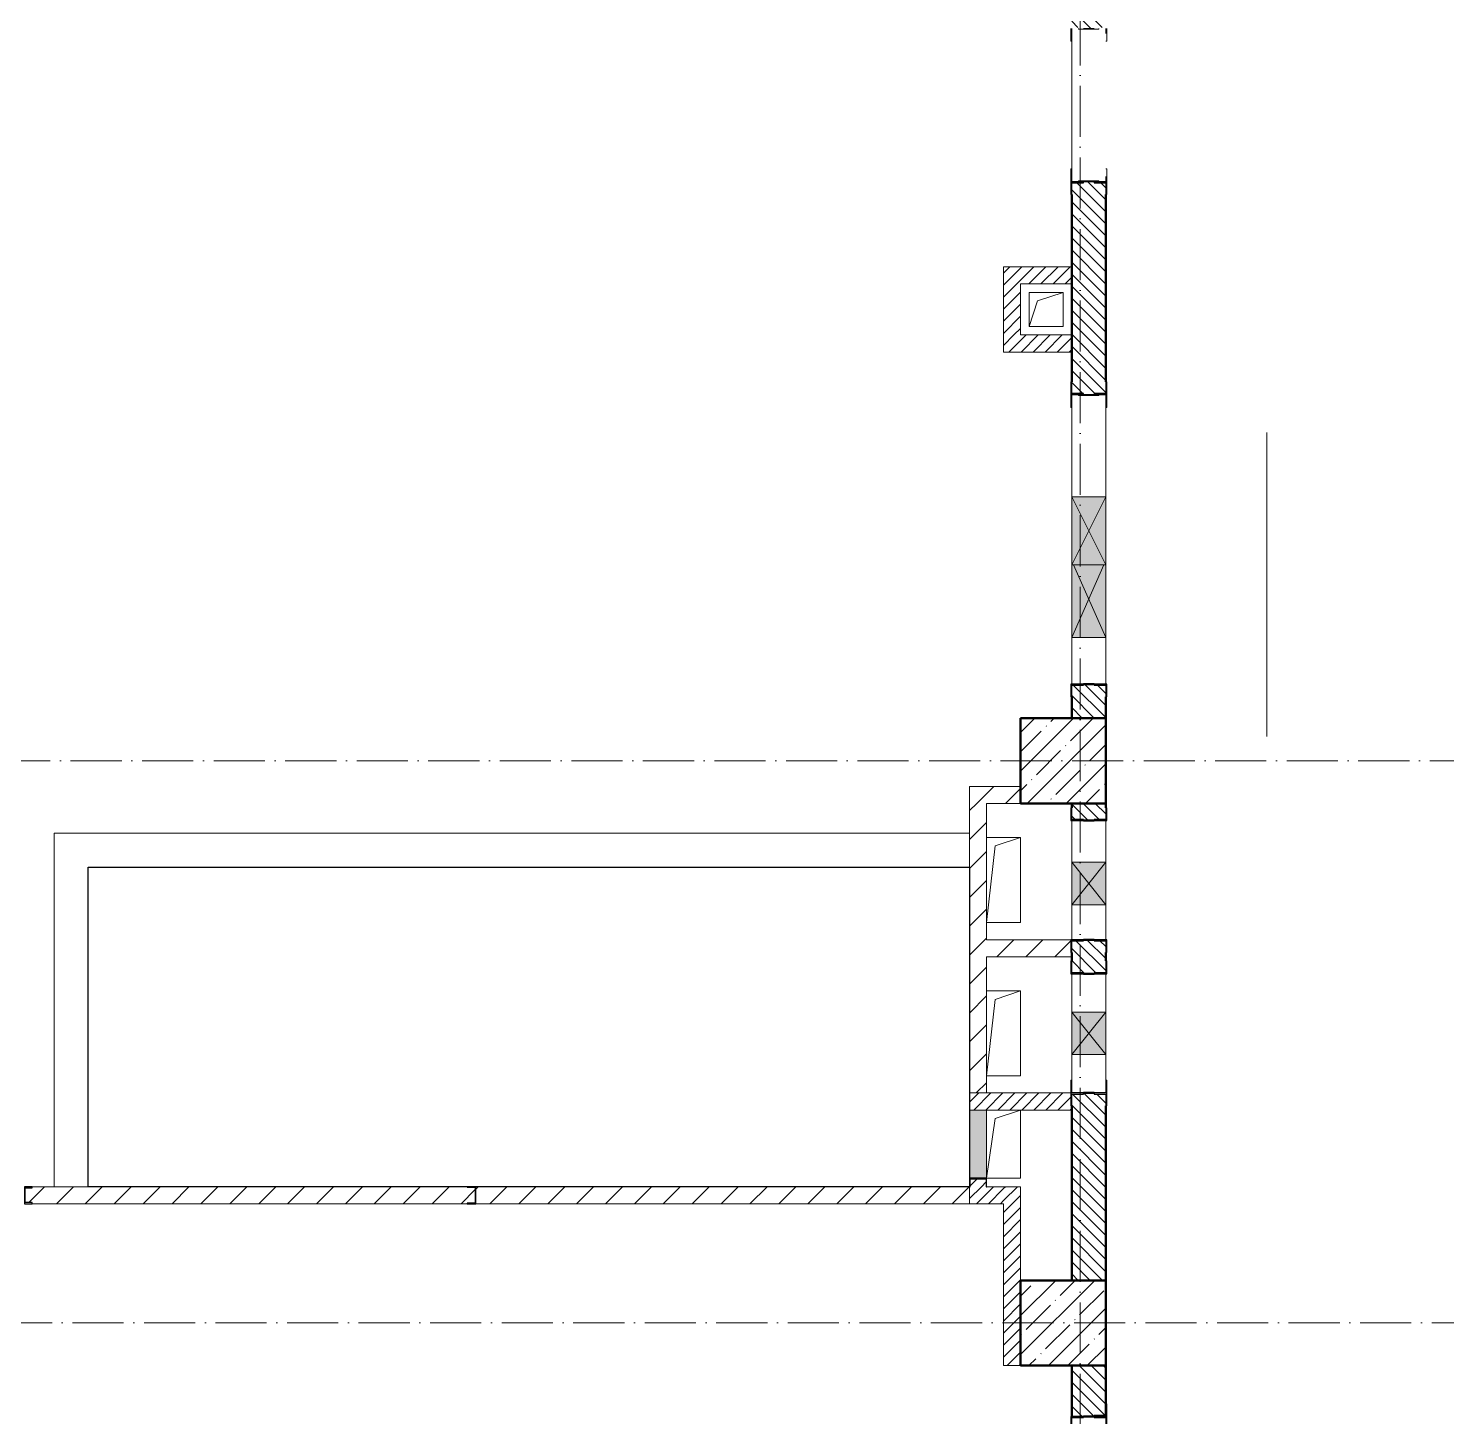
# Model space of a CAD drawing. Header units: millimetres. Extents: x -136833 to 49383, y -8033 to 344618.
# Drawn here: x -132161 to -123833, y 259428 to 267578 of the extents above; entities that cross this region are included whole.
import ezdxf

# ---------------------------------------------------------------- set-up
doc = ezdxf.new("R2010")
doc.units = ezdxf.units.MM
doc.linetypes.add('200_ШТРИХ_ш1п0_6_', pattern=[160, 100, -60])
doc.linetypes.add('50_200_ШТРИХ_1Т_ш5_п1_п1_', pattern=[700, 500, -100, 0, -100])
for name, color, linetype, lineweight in [('A-DETL-GENF-OTLN', 7, 'Continuous', 9), ('A-FLOR-____-OTLN', 7, 'Continuous', 9), ('A-GENM-____-MCUT', 7, 'Continuous', 25), ('A-GENM-____-OTLN', 7, 'Continuous', 9), ('A-GENM-____-OTLN-1', 7, 'Continuous', 25), ('A-GLAZ-____-OTLN', 7, 'Continuous', 9), ('A-WALL-____-MCUT-2', 7, 'Continuous', 50), ('A-WALL-____-PATT-1', 7, 'Continuous', 9), ('A-WALL-FNSH-MCUT-1', 7, 'Continuous', 9), ('I-WALL-____-OTLN', 7, 'Continuous', 9), ('S-COLS-____-MCUT', 7, 'Continuous', 50), ('S-COLS-____-OTLN', 7, 'Continuous', 9), ('S-GRID-____-OTLN-1', 7, '50_200_ШТРИХ_1Т_ш5_п1_п1_', 9)]:
    doc.layers.add(name, color=color, linetype=linetype, lineweight=lineweight)
doc.layers.add('A-DETL-GENF-OTLN-4', color=9, linetype='200_ШТРИХ_ш1п0_6_', lineweight=9, true_color=0x808080)
doc.layers.add('A-DETL-GENF-OTLN-5', color=7, linetype='Continuous', lineweight=5, true_color=0xc0c0c0)
pattern_1 = [(135, (-131434.413, 245796.486), (-35.35534, -35.35534), [])]
pattern_2 = [(45, (-131434.41, 245796.49), (-84.8528, 84.8528), [])]
pattern_3 = [(45, (-131434.413, 245796.486), (-35.35534, 35.35534), [])]

# ---------------------------------------------------------------- blocks, each defined once
blk = doc.blocks.new('BSC_Колонна _Прямоугольная - 500х500-V47-АР1_План отверстий 2 этажа в осях 1-64_А-ГГ')
at = {"layer": 'S-COLS-____-OTLN'}
h = blk.add_hatch(dxfattribs=at)
h.set_pattern_fill('FP_76', color=256, style=0, pattern_type=2)
h.set_pattern_definition([(45, (-5350, -17481.04), (-114.0493, 114.0493), []), (45, (-5235.95, -17481.04), (-114.0493, 114.0493), [201.613, -40.323, 3.353, -36.97])])
h.paths.add_polyline_path([(-250, -250), (250, -250), (250, 250), (-250, 250)], flags=0)
at = {"layer": 'S-COLS-____-MCUT'}
for p, q in [((250, 250), (-250, 250)), ((-250, 250), (-250, -250)), ((250, -250), (250, 250)), ((-250, -250), (250, -250))]:
    blk.add_line(p, q, dxfattribs=at)
blk = doc.blocks.new('154_Стойка_СКБ_Швеллер - СМ-2180_100-28318692-АР1_План отверстий 2 этажа в осях 1-64_А-ГГ')
at = {"layer": 'A-GENM-____-MCUT'}
for p, q in [((171, 50), (125, 50)), ((125, 50), (125, -50)), ((129.5, 42.4), (171, 42.4)), ((129.5, -42.4), (129.5, 42.4)), ((171, 42.4), (171, 50)), ((125, -50), (171, -50)), ((171, -42.4), (129.5, -42.4)), ((171, -50), (171, -42.4))]:
    blk.add_line(p, q, dxfattribs=at)
blk = doc.blocks.new('154_Стойка_СКБ_Уголок - СМ-2180_200-28268025-АР1_План отверстий 2 этажа в осях 1-64_А-ГГ')
at = {"layer": 'A-GENM-____-MCUT'}
for p, q in [((125, 156), (125, 81)), ((200, 156), (125, 156)), ((131, 81), (131, 150)), ((131, 150), (200, 150)), ((200, 150), (200, 156)), ((125, 81), (131, 81)), ((131, 19), (125, 19)), ((125, 19), (125, -56)), ((131, -50), (131, 19)), ((125, -56), (200, -56)), ((200, -50), (131, -50)), ((200, -56), (200, -50))]:
    blk.add_line(p, q, dxfattribs=at)
blk = doc.blocks.new('Фахверк_СКБ_Уголок - 200_3960_зеркало-28268689-АР1_План отверстий 2 этажа в осях 1-64_А-ГГ')
at = {"layer": 'A-GENM-____-MCUT'}
for p, q in [((200, 156), (125, 156)), ((125, 156), (125, 81)), ((131, 81), (131, 150)), ((131, 150), (200, 150)), ((200, 150), (200, 156)), ((125, 81), (131, 81)), ((131, 19), (125, 19)), ((125, 19), (125, -56)), ((131, -50), (131, 19)), ((125, -56), (200, -56)), ((200, -50), (131, -50)), ((200, -56), (200, -50))]:
    blk.add_line(p, q, dxfattribs=at)
blk = doc.blocks.new('Фахверк_СКБ_Уголок - 200_3960-28268576-АР1_План отверстий 2 этажа в осях 1-64_А-ГГ')
at = {"layer": 'A-GENM-____-MCUT'}
for p, q in [((200, 156), (125, 156)), ((125, 156), (125, 81)), ((131, 81), (131, 150)), ((131, 150), (200, 150)), ((200, 150), (200, 156)), ((125, 81), (131, 81)), ((131, 19), (125, 19)), ((125, 19), (125, -56)), ((131, -50), (131, 19)), ((125, -56), (200, -56)), ((200, -50), (131, -50)), ((200, -56), (200, -50))]:
    blk.add_line(p, q, dxfattribs=at)
blk = doc.blocks.new('Стойка_Влож_Уголок_Опорный - Уголок-28213941-АР1_План отверстий 2 этажа в осях 1-64_А-ГГ')
at = {"layer": 'A-GENM-____-OTLN'}
for p, q in [((-212, -6), (-212, 0)), ((0, 0), (0, -6)), ((-212, -75), (-212, -6)), ((-212, -6), (-206, -6)), ((-212, -75), (-206, -75)), ((-6, -6), (0, -6)), ((-6, -75), (0, -75)), ((0, -6), (0, -75))]:
    blk.add_line(p, q, dxfattribs=at)
blk = doc.blocks.new('154_Стойка_СКБ_Уголок - СМ-2180_200-28435403-АР1_План отверстий 2 этажа в осях 1-64_А-ГГ')
at = {"layer": 'A-GENM-____-MCUT'}
for p, q in [((125, 156), (125, 81)), ((200, 156), (125, 156)), ((131, 81), (131, 150)), ((131, 150), (200, 150)), ((200, 150), (200, 156)), ((125, 81), (131, 81)), ((131, 19), (125, 19)), ((125, 19), (125, -56)), ((131, -50), (131, 19)), ((125, -56), (200, -56)), ((200, -50), (131, -50)), ((200, -56), (200, -50))]:
    blk.add_line(p, q, dxfattribs=at)
blk = doc.blocks.new('Стойка_Влож_Уголок - Уголок-28268052-АР1_План отверстий 2 этажа в осях 1-64_А-ГГ')
at = {"layer": 'A-GENM-____-MCUT'}
for p, q in [((6, 0), (0, 0)), ((6, -69), (6, 0)), ((0, -75), (75, -75)), ((75, -69), (6, -69)), ((75, -75), (75, -69))]:
    blk.add_line(p, q, dxfattribs=at)
blk = doc.blocks.new('154_Стойка_СКБ_Уголок - СМ-2480_200-28346303-АР1_План отверстий 2 этажа в осях 1-64_А-ГГ')
at = {"layer": 'A-GENM-____-MCUT'}
for p, q in [((125, 156), (125, 81)), ((200, 156), (125, 156)), ((131, 81), (131, 150)), ((131, 150), (200, 150)), ((200, 150), (200, 156)), ((125, 81), (131, 81)), ((131, 19), (125, 19)), ((125, 19), (125, -56)), ((131, -50), (131, 19)), ((125, -56), (200, -56)), ((200, -50), (131, -50)), ((200, -56), (200, -50))]:
    blk.add_line(p, q, dxfattribs=at)
blk = doc.blocks.new('Стойка_Влож_Полоса боковая - Полоса-28213942-АР1_План отверстий 2 этажа в осях 1-64_А-ГГ')
at = {"layer": 'A-GENM-____-OTLN'}
for p, q in [((-5, 60), (0, 60)), ((-5, -60), (-5, 60)), ((0, 31), (0, -31)), ((0, -60), (-5, -60))]:
    blk.add_line(p, q, dxfattribs=at)
blk = doc.blocks.new('154_Фахверк_СКБ_Швеллер - Тип_100_3960-28318856-АР1_План отверстий 2 этажа в осях 1-64_А-ГГ')
at = {"layer": 'A-GENM-____-MCUT'}
for p, q in [((175, 50), (125, 50)), ((125, 50), (125, -50)), ((128, 47), (175, 47)), ((128, -47), (128, 47)), ((175, 47), (175, 50)), ((125, -50), (175, -50)), ((175, -47), (128, -47)), ((175, -50), (175, -47))]:
    blk.add_line(p, q, dxfattribs=at)
blk = doc.blocks.new('AR_Отверстие Ниша - Лючок-32403310-АР1_План отверстий 2 этажа в осях 1-64_А-ГГ')
at = {"layer": 'A-GLAZ-____-OTLN'}
blk.add_hatch(color=256, dxfattribs=at).paths.add_polyline_path([(200, -50), (200, 50), (-200, 50), (-200, -50)], flags=0)
for p, q in [((200, 50), (-200, 50)), ((-200, 50), (-200, -50)), ((-200, -50), (200, -50))]:
    blk.add_line(p, q, dxfattribs=at)
blk = doc.blocks.new('154_Фахверк_СКБ_Швеллер - Тип_100_3960_зеркало-29769493-АР1_План отверстий 2 этажа в осях 1-64_А-ГГ')
at = {"layer": 'A-GENM-____-MCUT'}
for p, q in [((175, 50), (125, 50)), ((125, 50), (125, -50)), ((128, 47), (175, 47)), ((128, -47), (128, 47)), ((175, 47), (175, 50)), ((125, -50), (175, -50)), ((175, -47), (128, -47)), ((175, -50), (175, -47))]:
    blk.add_line(p, q, dxfattribs=at)
blk = doc.blocks.new('AR_Отверстие прямоугольное _в плите_ - AR_Отверстие прямоугольное _в плите_-30229458-АР1_План отверстий 2 этажа в осях 1-64_А-ГГ')
at = {"layer": 'A-GENM-____-OTLN'}
for p, q in [((100, 250), (-100, 250)), ((-50, 200), (100, 250)), ((100, -250), (100, 250)), ((-100, -250), (-50, 200)), ((-100, -250), (100, -250))]:
    blk.add_line(p, q, dxfattribs=at)
blk = doc.blocks.new('AR_Отверстие прямоугольное _в плите_ - AR_Отверстие прямоугольное _в плите_-V150-АР1_План отверстий 2 этажа в осях 1-64_А-ГГ')
at = {"layer": 'A-GENM-____-OTLN'}
for p, q in [((100, 100), (-100, 100)), ((-100, 100), (-100, -100)), ((-50, 50), (100, 100)), ((100, -100), (100, 100)), ((-100, -100), (-50, 50)), ((-100, -100), (100, -100))]:
    blk.add_line(p, q, dxfattribs=at)
blk = doc.blocks.new('AR_Отверстие прямоугольное _в плите_ - AR_Отверстие прямоугольное _в плите_-30229368-АР1_План отверстий 2 этажа в осях 1-64_А-ГГ')
at = {"layer": 'A-GENM-____-OTLN'}
for p, q in [((-50, 150), (100, 200)), ((100, -200), (100, 200)), ((-100, -200), (-50, 150)), ((-100, -200), (100, -200))]:
    blk.add_line(p, q, dxfattribs=at)
blk = doc.blocks.new('AR_Отверстие прямоугольное _в стене__БезПР - AR_Отверстие прямоугольное _в стене__БезПР-36392898-АР1_План отверстий 2 этажа в осях 1-64_А-ГГ')
at = {"layer": 'A-GLAZ-____-OTLN'}
blk.add_hatch(color=256, dxfattribs=at).paths.add_polyline_path([(-125, -100), (125, -100), (125, 100), (-125, 100)], flags=0)
at = {"layer": 'A-DETL-GENF-OTLN'}
for p, q in [((-125, -100), (-125, 100)), ((-125, 100), (125, 100)), ((125, 100), (-125, -100)), ((-125, 100), (125, -100)), ((125, 100), (-125, 100)), ((-125, 100), (-125, -100)), ((125, 100), (125, -100)), ((125, -100), (125, 100)), ((125, -100), (-125, -100)), ((-125, -100), (125, -100))]:
    blk.add_line(p, q, dxfattribs=at)
blk = doc.blocks.new('AR_Отверстие прямоугольное _в стене_ - AR_Отверстие прямоугольное _в стене__ОВ-36891978-АР1_План отверстий 2 этажа в осях 1-64_А-ГГ')
at = {"layer": 'A-GLAZ-____-OTLN'}
blk.add_hatch(color=256, dxfattribs=at).paths.add_polyline_path([(-225, -100), (200, -100), (200, 100), (-225, 100)], flags=0)
at = {"layer": 'A-DETL-GENF-OTLN'}
for p, q in [((-225, -100), (-225, 100)), ((-225, 100), (200, 100)), ((-225, 100), (200, -88.9)), ((200, 100), (-225, 100)), ((-225, 100), (-225, -100)), ((200, 88.9), (-225, -100)), ((200, -100), (-225, -100)), ((-225, -100), (200, -100))]:
    blk.add_line(p, q, dxfattribs=at)
blk = doc.blocks.new('AR_Отверстие прямоугольное _в стене__БезПР - AR_Отверстие прямоугольное _в стене__БезПР-36428632-АР1_План отверстий 2 этажа в осях 1-64_А-ГГ')
at = {"layer": 'A-GLAZ-____-OTLN'}
blk.add_hatch(color=256, dxfattribs=at).paths.add_polyline_path([(-200, -100), (200, -100), (200, 100), (-200, 100)], flags=0)
at = {"layer": 'A-DETL-GENF-OTLN'}
for p, q in [((-200, -100), (-200, 100)), ((-200, 100), (200, 100)), ((200, 100), (-200, -100)), ((-200, 100), (200, -100)), ((200, 100), (-200, 100)), ((-200, 100), (-200, -100)), ((200, 100), (200, -100)), ((200, -100), (200, 100)), ((200, -100), (-200, -100)), ((-200, -100), (200, -100))]:
    blk.add_line(p, q, dxfattribs=at)
at = {"layer": 'A-GLAZ-____-OTLN'}
blk.add_line((200, 100), (-200, 100), dxfattribs=at)
blk = doc.blocks.new('DET_L_Имитация разреза_ISO2-5 - Вправо-36892236-АР1_План отверстий 2 этажа в осях 1-64_А-ГГ')
at = {"layer": 'A-DETL-GENF-OTLN-5'}
blk.add_line((143.1, 0), (1926.9, 0), dxfattribs=at)
blk = doc.blocks.new('3эт')
at = {"layer": 'S-GRID-____-OTLN-1', "color": 251, "ltscale": 0.6, "true_color": 0x636466}
for p, q in [((289220.7, -91346.1), (289220.7, -36982.5)), ((310478.4, -69382.4), (279101.9, -69382.4)), ((279101.9, -72682.4), (310478.4, -72682.4))]:
    blk.add_line(p, q, dxfattribs=at)

msp = doc.modelspace()

# ---------------------------------------------------------------- hatches: boundary and pattern name
at = {"layer": 'A-WALL-____-PATT-1'}
h = msp.add_hatch(dxfattribs=at)
h.set_pattern_fill('FP_6', color=256, style=0, pattern_type=2)
h.set_pattern_definition(pattern_1)
h.paths.add_polyline_path([(-125965.4, 263527.5), (-125834.4, 263527.5), (-125834.4, 263721.5), (-125903.4, 263721.5), (-125903.4, 263727.5), (-125965.4, 263727.5), (-125965.4, 263721.5), (-126034.4, 263721.5), (-126034.4, 263527.5)], flags=0)
h.paths.add_polyline_path([(-125903.4, 265427.5), (-125903.4, 265433.5), (-125834.4, 265433.5), (-125834.4, 266671.5), (-125903.4, 266671.5), (-125903.4, 266677.5), (-125965.4, 266677.5), (-125965.4, 266671.5), (-126034.4, 266671.5), (-126034.4, 265433.5), (-125965.4, 265433.5), (-125965.4, 265427.5)], flags=0)
h.paths.add_polyline_path([(-125903.4, 267577.5), (-125903.4, 267583.5), (-125834.4, 267583.5), (-125834.4, 269027.5), (-126034.4, 269027.5), (-126034.4, 267583.5), (-125965.4, 267583.5), (-125965.4, 267577.5)], flags=0)
h = msp.add_hatch(dxfattribs=at)
h.set_pattern_fill('FP_5', color=256, style=0, pattern_type=2)
h.set_pattern_definition(pattern_3)
h.paths.add_polyline_path([(-126334.4, 265777.5), (-126334.4, 266177.5), (-126434.4, 266177.5), (-126434.4, 265777.5)], flags=0)
h = msp.add_hatch(dxfattribs=at)
h.set_pattern_fill('FP_5', color=256, style=0, pattern_type=2)
h.set_pattern_definition(pattern_3)
h.paths.add_polyline_path([(-126034.4, 266077.5), (-126034.4, 266177.5), (-126334.4, 266177.5), (-126334.4, 266077.5), (-126145.7, 266077.5)], flags=0)
h = msp.add_hatch(dxfattribs=at)
h.set_pattern_fill('FP_5', color=256, style=0, pattern_type=2)
h.set_pattern_definition(pattern_3)
h.paths.add_polyline_path([(-126034.4, 265677.5), (-126034.4, 265777.5), (-126434.4, 265777.5), (-126434.4, 265677.5), (-126145.7, 265677.5)], flags=0)
h = msp.add_hatch(dxfattribs=at)
h.set_pattern_fill('FP_4', color=256, style=0, pattern_type=2)
h.set_pattern_definition(pattern_2)
h.paths.add_polyline_path([(-126334.4, 263027.5), (-126334.4, 263127.5), (-126634.4, 263127.5), (-126634.4, 263027.5), (-126534.4, 263027.5)], flags=0)
h = msp.add_hatch(dxfattribs=at)
h.set_pattern_fill('FP_4', color=256, style=0, pattern_type=2)
h.set_pattern_definition(pattern_2)
h.paths.add_polyline_path([(-126534.4, 261327.5), (-126534.4, 263027.5), (-126634.4, 263027.5), (-126634.4, 261327.5)], flags=0)
h = msp.add_hatch(dxfattribs=at)
h.set_pattern_fill('FP_6', color=256, style=0, pattern_type=2)
h.set_pattern_definition(pattern_1)
h.paths.add_polyline_path([(-125834.4, 260227.5), (-125834.4, 261321.5), (-125903.4, 261321.5), (-125903.4, 261327.5), (-125965.4, 261327.5), (-125965.4, 261321.5), (-126034.4, 261321.5), (-126034.4, 260227.5)], flags=0)
h.paths.add_polyline_path([(-125965.4, 262027.5), (-125903.4, 262027.5), (-125903.4, 262033.5), (-125834.4, 262033.5), (-125834.4, 262221.5), (-125903.4, 262221.5), (-125903.4, 262227.5), (-125965.4, 262227.5), (-125965.4, 262221.5), (-126034.4, 262221.5), (-126034.4, 262033.5), (-125965.4, 262033.5)], flags=0)
h.paths.add_polyline_path([(-125965.4, 262927.5), (-125903.4, 262927.5), (-125903.4, 262933.5), (-125834.4, 262933.5), (-125834.4, 263027.5), (-126034.4, 263027.5), (-126034.4, 262933.5), (-125965.4, 262933.5)], flags=0)
h = msp.add_hatch(dxfattribs=at)
h.set_pattern_fill('FP_4', color=256, style=0, pattern_type=2)
h.set_pattern_definition(pattern_2)
h.paths.add_polyline_path([(-126042.6, 262127.5), (-126034.4, 262127.5), (-126034.4, 262152.5), (-126040.4, 262152.5), (-126040.4, 262227.5), (-126534.4, 262227.5), (-126534.4, 262127.5), (-126145.7, 262127.5)], flags=0)
h = msp.add_hatch(dxfattribs=at)
h.set_pattern_fill('FP_5', color=256, style=0, pattern_type=2)
h.set_pattern_definition(pattern_3)
h.paths.add_polyline_path([(-126534.4, 261227.5), (-126034.4, 261227.5), (-126034.4, 261252.5), (-126040.4, 261252.5), (-126040.4, 261327.5), (-126634.4, 261327.5), (-126634.4, 261227.5)], flags=0)
h = msp.add_hatch(dxfattribs=at)
h.set_pattern_fill('FP_4', color=256, style=0, pattern_type=2)
h.set_pattern_definition(pattern_2)
h.paths.add_polyline_path([(-126634.4, 260677.5), (-126634.4, 260777.5), (-129534.4, 260777.5), (-129534.4, 260677.5), (-127913.2, 260677.5)], flags=0)
h.paths.add_polyline_path([(-129584.4, 260677.5), (-129584.4, 260680.5), (-129537.4, 260680.5), (-129537.4, 260774.5), (-129584.4, 260774.5), (-129584.4, 260777.5), (-132138.4, 260776.7), (-132138.4, 260769.9), (-132179.9, 260769.9), (-132179.9, 260685.1), (-132138.4, 260685.1), (-132138.4, 260677.5), (-131448.1, 260677.5)], flags=0)
h.paths.add_polyline_path([(-133634.4, 260677.5), (-133380.4, 260677.5), (-133380.4, 260685.1), (-133338.9, 260685.1), (-133338.9, 260769.9), (-133380.4, 260769.9), (-133380.4, 260777.5), (-133634.4, 260777.5), (-133634.4, 260685.1)], flags=0)
h = msp.add_hatch(dxfattribs=at)
h.set_pattern_fill('FP_5', color=256, style=0, pattern_type=2)
h.set_pattern_definition(pattern_3)
h.paths.add_polyline_path([(-126434.4, 260677.5), (-126434.4, 260777.5), (-126634.4, 260777.5), (-126634.4, 260677.5), (-126534.4, 260677.5)], flags=0)
h = msp.add_hatch(dxfattribs=at)
h.set_pattern_fill('FP_5', color=256, style=0, pattern_type=2)
h.set_pattern_definition(pattern_3)
h.paths.add_polyline_path([(-126584.4, 260777.5), (-126537.4, 260777.5), (-126537.4, 260824.5), (-126631.4, 260824.5), (-126631.4, 260777.5)], flags=0)
h = msp.add_hatch(dxfattribs=at)
h.set_pattern_fill('FP_5', color=256, style=0, pattern_type=2)
h.set_pattern_definition(pattern_3)
h.paths.add_polyline_path([(-126434.4, 259727.5), (-126334.4, 259727.5), (-126334.4, 260777.5), (-126434.4, 260777.5), (-126434.4, 260292.3)], flags=0)
h = msp.add_hatch(dxfattribs=at)
h.set_pattern_fill('FP_6', color=256, style=0, pattern_type=2)
h.set_pattern_definition(pattern_1)
h.paths.add_polyline_path([(-125903.4, 256527.5), (-125903.4, 256533.5), (-125834.4, 256533.5), (-125834.4, 256721.5), (-125903.4, 256721.5), (-125903.4, 256727.5), (-125965.4, 256727.5), (-125965.4, 256721.5), (-126034.4, 256721.5), (-126034.4, 256533.5), (-125965.4, 256533.5), (-125965.4, 256527.5)], flags=0)
h.paths.add_polyline_path([(-125965.4, 257427.5), (-125903.4, 257427.5), (-125903.4, 257433.5), (-125834.4, 257433.5), (-125834.4, 258271.5), (-125903.4, 258271.5), (-125903.4, 258277.5), (-125965.4, 258277.5), (-125965.4, 258271.5), (-126034.4, 258271.5), (-126034.4, 257433.5), (-125965.4, 257433.5)], flags=0)
h.paths.add_polyline_path([(-125903.4, 259427.5), (-125834.4, 259427.5), (-125834.4, 259727.5), (-126034.4, 259727.5), (-126034.4, 259427.5), (-125965.4, 259427.5)], flags=0)
at = {"layer": 'S-COLS-____-OTLN'}
h = msp.add_hatch(dxfattribs=at)
h.set_pattern_fill('FP_25', color=256, style=0, pattern_type=2)
h.set_pattern_definition([(45, (-131434.41, 245796.49), (-114.0493, 114.0493), []), (45, (-131320.36, 245796.49), (-114.0493, 114.0493), [201.612, -40.322, 3.353, -36.97])])
h.paths.add_polyline_path([(-126334.4, 259727.5), (-125834.4, 259727.5), (-125834.4, 260227.5), (-126334.4, 260227.5)], flags=0)

# ---------------------------------------------------------------- linework, layer by layer
msp.add_lwpolyline([(-131809.4, 262652.5), (-126634.4, 262652.5), (-126634.4, 260777.5), (-131809.4, 260777.5)], close=True)
at = {"layer": 'A-FLOR-____-OTLN'}
for p, q in [((-126284.4, 266027.5), (-126084.4, 266027.5)), ((-126284.4, 265827.5), (-126284.4, 266027.5)), ((-126084.4, 266027.5), (-126084.4, 265827.5)), ((-126084.4, 265827.5), (-126284.4, 265827.5)), ((-126534.4, 262827.5), (-126334.4, 262827.5)), ((-126334.4, 262827.5), (-126334.4, 262327.5)), ((-126334.4, 262327.5), (-126534.4, 262327.5)), ((-126534.4, 261927.3), (-126334.4, 261927.3)), ((-126334.4, 261927.3), (-126334.4, 261427.3)), ((-126334.4, 261427.3), (-126534.4, 261427.3)), ((-126334.4, 261227.5), (-126334.4, 260827.5)), ((-126334.4, 260827.5), (-126534.4, 260827.5))]:
    msp.add_line(p, q, dxfattribs=at)
at = {"layer": 'A-WALL-____-MCUT-2'}
for p, q in [((-126034.4, 266602.5), (-126034.4, 265502.5)), ((-125834.4, 265502.5), (-125834.4, 266602.5)), ((-125903.4, 263727.5), (-125965.4, 263727.5)), ((-126034.4, 263652.5), (-126034.4, 263527.5)), ((-125834.4, 263527.5), (-125834.4, 263652.5)), ((-126034.4, 263027.5), (-126034.4, 263002.5)), ((-125834.4, 263002.5), (-125834.4, 263027.5)), ((-125965.4, 262927.5), (-125903.4, 262927.5)), ((-125903.4, 262227.5), (-125965.4, 262227.5)), ((-126034.4, 262102.5), (-126034.4, 262152.5)), ((-125834.4, 262102.5), (-125834.4, 262152.5)), ((-125965.4, 262027.5), (-125903.4, 262027.5)), ((-125903.4, 261327.5), (-125965.4, 261327.5)), ((-126034.4, 261252.5), (-126034.4, 260227.5)), ((-125834.4, 260227.5), (-125834.4, 261252.5)), ((-126034.4, 260227.5), (-125834.4, 260227.5)), ((-125834.4, 259727.5), (-126034.4, 259727.5)), ((-126034.4, 259727.5), (-126034.4, 259427.5)), ((-125834.4, 259427.5), (-125834.4, 259727.5)), ((-125965.4, 259427.5), (-125903.4, 259427.5))]:
    msp.add_line(p, q, dxfattribs=at)
at = {"layer": 'A-WALL-FNSH-MCUT-1'}
for p, q in [((-126434.4, 266177.5), (-126434.4, 265677.5)), ((-126034.4, 266177.5), (-126434.4, 266177.5)), ((-126334.4, 265777.5), (-126334.4, 266077.5)), ((-126334.4, 266077.5), (-126034.4, 266077.5)), ((-126034.4, 265777.5), (-126334.4, 265777.5)), ((-126434.4, 265677.5), (-126034.4, 265677.5)), ((-126334.4, 263127.5), (-126634.4, 263127.5)), ((-126634.4, 263127.5), (-126634.4, 261227.5)), ((-126534.4, 263027.5), (-126334.4, 263027.5)), ((-126534.4, 262227.5), (-126534.4, 263027.5)), ((-126040.4, 262227.5), (-126534.4, 262227.5)), ((-126534.4, 262127.5), (-126034.4, 262127.5)), ((-126534.4, 261327.5), (-126534.4, 262127.5)), ((-126040.4, 261327.5), (-126634.4, 261327.5)), ((-126534.4, 261227.5), (-126034.4, 261227.5)), ((-129584.4, 260777.5), (-132138.4, 260777.5)), ((-126634.4, 260777.5), (-129534.4, 260777.5)), ((-126634.4, 260677.5), (-126634.4, 260777.5)), ((-126334.4, 260777.5), (-126534.4, 260777.5)), ((-126334.4, 259727.5), (-126334.4, 260777.5)), ((-132138.4, 260677.5), (-129584.4, 260677.5)), ((-129534.4, 260677.5), (-126434.4, 260677.5)), ((-126434.4, 260677.5), (-126434.4, 259727.5)), ((-126434.4, 259727.5), (-126334.4, 259727.5))]:
    msp.add_line(p, q, dxfattribs=at)
at = {"layer": 'I-WALL-____-OTLN'}
for p, q in [((-126034.4, 266677.5), (-126034.4, 267577.5)), ((-125834.4, 267577.5), (-125834.4, 267547.5)), ((-125834.4, 266707.5), (-125834.4, 266677.5)), ((-126034.4, 264827.5), (-126034.4, 265427.5)), ((-125834.4, 265427.5), (-125834.4, 264827.5)), ((-126034.4, 263727.5), (-126034.4, 264002.5)), ((-125834.4, 264002.5), (-125834.4, 263727.5)), ((-126034.4, 262682.5), (-126034.4, 262927.5)), ((-125834.4, 262927.5), (-125834.4, 262682.5)), ((-132009.4, 260777.5), (-132009.4, 262852.5)), ((-132009.4, 262852.5), (-126634.4, 262852.5)), ((-131809.4, 262652.5), (-131809.4, 260777.5)), ((-126634.4, 262652.5), (-131809.4, 262652.5)), ((-126034.4, 262227.5), (-126034.4, 262432.5)), ((-125834.4, 262432.5), (-125834.4, 262227.5)), ((-126034.4, 261802.5), (-126034.4, 262027.5)), ((-125834.4, 262027.5), (-125834.4, 261802.5)), ((-126034.4, 261327.5), (-126034.4, 261552.5)), ((-125834.4, 261552.5), (-125834.4, 261327.5))]:
    msp.add_line(p, q, dxfattribs=at)
at = {"layer": 'S-COLS-____-MCUT'}
for p, q in [((-125834.4, 260227.5), (-126334.4, 260227.5)), ((-126334.4, 260227.5), (-126334.4, 259727.5)), ((-125834.4, 259727.5), (-125834.4, 260227.5)), ((-126334.4, 259727.5), (-125834.4, 259727.5))]:
    msp.add_line(p, q, dxfattribs=at)

# ---------------------------------------------------------------- block references
msp.add_blockref('3эт', (-415205.1, 332659.9))
at = {"layer": 'A-DETL-GENF-OTLN-4', "rotation": 90.00000000000027}
msp.add_blockref('DET_L_Имитация разреза_ISO2-5 - Вправо-36892236-АР1_План отверстий 2 этажа в осях 1-64_А-ГГ', (-124889.4, 263277.5), dxfattribs=at)
at = {"layer": 'A-GENM-____-OTLN'}
for name, p in [('Стойка_Влож_Уголок_Опорный - Уголок-28213941-АР1_План отверстий 2 этажа в осях 1-64_А-ГГ', (-125828.4, 267577.5)), ('AR_Отверстие прямоугольное _в плите_ - AR_Отверстие прямоугольное _в плите_-V150-АР1_План отверстий 2 этажа в осях 1-64_А-ГГ', (-126184.4, 265927.5)), ('Стойка_Влож_Уголок_Опорный - Уголок-28213941-АР1_План отверстий 2 этажа в осях 1-64_А-ГГ', (-125828.4, 265427.5)), ('AR_Отверстие прямоугольное _в плите_ - AR_Отверстие прямоугольное _в плите_-30229458-АР1_План отверстий 2 этажа в осях 1-64_А-ГГ', (-126434.4, 262577.5)), ('AR_Отверстие прямоугольное _в плите_ - AR_Отверстие прямоугольное _в плите_-30229458-АР1_План отверстий 2 этажа в осях 1-64_А-ГГ', (-126434.4, 261677.3)), ('AR_Отверстие прямоугольное _в плите_ - AR_Отверстие прямоугольное _в плите_-30229368-АР1_План отверстий 2 этажа в осях 1-64_А-ГГ', (-126434.4, 261027.5))]:
    msp.add_blockref(name, p, dxfattribs=at)
for name, p, rotation in [('Стойка_Влож_Полоса боковая - Полоса-28213942-АР1_План отверстий 2 этажа в осях 1-64_А-ГГ', (-125934.4, 267577.5), 89.99999999999993), ('Стойка_Влож_Уголок_Опорный - Уголок-28213941-АР1_План отверстий 2 этажа в осях 1-64_А-ГГ', (-126040.4, 266677.5), 180), ('Стойка_Влож_Полоса боковая - Полоса-28213942-АР1_План отверстий 2 этажа в осях 1-64_А-ГГ', (-125934.4, 266677.5), 269.9999999999999), ('Стойка_Влож_Полоса боковая - Полоса-28213942-АР1_План отверстий 2 этажа в осях 1-64_А-ГГ', (-125934.4, 265427.5), 89.99999999999993), ('Стойка_Влож_Уголок_Опорный - Уголок-28213941-АР1_План отверстий 2 этажа в осях 1-64_А-ГГ', (-126040.4, 261327.5), 180), ('Стойка_Влож_Уголок - Уголок-28268052-АР1_План отверстий 2 этажа в осях 1-64_А-ГГ', (-125903.4, 259427.5), 90.00000000000027)]:
    msp.add_blockref(name, p, dxfattribs=dict(at, rotation=rotation))
at = {"layer": 'A-GENM-____-OTLN-1'}
for name, p, rotation in [('154_Стойка_СКБ_Уголок - СМ-2480_200-28346303-АР1_План отверстий 2 этажа в осях 1-64_А-ГГ', (-125984.4, 266802.5), 269.9999999999999), ('154_Стойка_СКБ_Уголок - СМ-2480_200-28346303-АР1_План отверстий 2 этажа в осях 1-64_А-ГГ', (-125884.4, 265302.5), 89.99999999999991), ('Фахверк_СКБ_Уголок - 200_3960-28268576-АР1_План отверстий 2 этажа в осях 1-64_А-ГГ', (-125984.4, 263852.5), 269.9999999999999), ('Фахверк_СКБ_Уголок - 200_3960_зеркало-28268689-АР1_План отверстий 2 этажа в осях 1-64_А-ГГ', (-125884.4, 262802.5), 89.99999999999991), ('Фахверк_СКБ_Уголок - 200_3960-28268576-АР1_План отверстий 2 этажа в осях 1-64_А-ГГ', (-125984.4, 262352.5), 269.9999999999999), ('Фахверк_СКБ_Уголок - 200_3960_зеркало-28268689-АР1_План отверстий 2 этажа в осях 1-64_А-ГГ', (-125884.4, 261902.5), 89.99999999999991), ('154_Стойка_СКБ_Уголок - СМ-2180_200-28268025-АР1_План отверстий 2 этажа в осях 1-64_А-ГГ', (-125984.4, 261452.5), 269.9999999999999), ('154_Фахверк_СКБ_Швеллер - Тип_100_3960-28318856-АР1_План отверстий 2 этажа в осях 1-64_А-ГГ', (-129409.4, 260727.5), 180), ('154_Фахверк_СКБ_Швеллер - Тип_100_3960_зеркало-29769493-АР1_План отверстий 2 этажа в осях 1-64_А-ГГ', (-126584.4, 260952.5), 269.9999999999999), ('154_Стойка_СКБ_Уголок - СМ-2180_200-28435403-АР1_План отверстий 2 этажа в осях 1-64_А-ГГ', (-125984.4, 259552.5), 269.9999999999999)]:
    msp.add_blockref(name, p, dxfattribs=dict(at, rotation=rotation))
msp.add_blockref('154_Стойка_СКБ_Швеллер - СМ-2180_100-28318692-АР1_План отверстий 2 этажа в осях 1-64_А-ГГ', (-132309.4, 260727.5), dxfattribs=at)
at = {"layer": 'A-GLAZ-____-OTLN'}
for name, p, rotation in [('AR_Отверстие прямоугольное _в стене__БезПР - AR_Отверстие прямоугольное _в стене__БезПР-36428632-АР1_План отверстий 2 этажа в осях 1-64_А-ГГ', (-125934.4, 264627.5), 89.99999999999991), ('AR_Отверстие прямоугольное _в стене_ - AR_Отверстие прямоугольное _в стене__ОВ-36891978-АР1_План отверстий 2 этажа в осях 1-64_А-ГГ', (-125934.4, 264227.5), 89.99999999999991), ('AR_Отверстие прямоугольное _в стене__БезПР - AR_Отверстие прямоугольное _в стене__БезПР-36392898-АР1_План отверстий 2 этажа в осях 1-64_А-ГГ', (-125934.4, 262557.5), 89.99999999999991), ('AR_Отверстие прямоугольное _в стене__БезПР - AR_Отверстие прямоугольное _в стене__БезПР-36392898-АР1_План отверстий 2 этажа в осях 1-64_А-ГГ', (-125934.4, 261677.5), 89.99999999999991), ('AR_Отверстие Ниша - Лючок-32403310-АР1_План отверстий 2 этажа в осях 1-64_А-ГГ', (-126584.4, 261027.5), 269.9999999999999)]:
    msp.add_blockref(name, p, dxfattribs=dict(at, rotation=rotation))
at = {"layer": 'S-COLS-____-OTLN'}
msp.add_blockref('BSC_Колонна _Прямоугольная - 500х500-V47-АР1_План отверстий 2 этажа в осях 1-64_А-ГГ', (-126084.4, 263277.5), dxfattribs=at)

doc.saveas('drawing.dxf')
